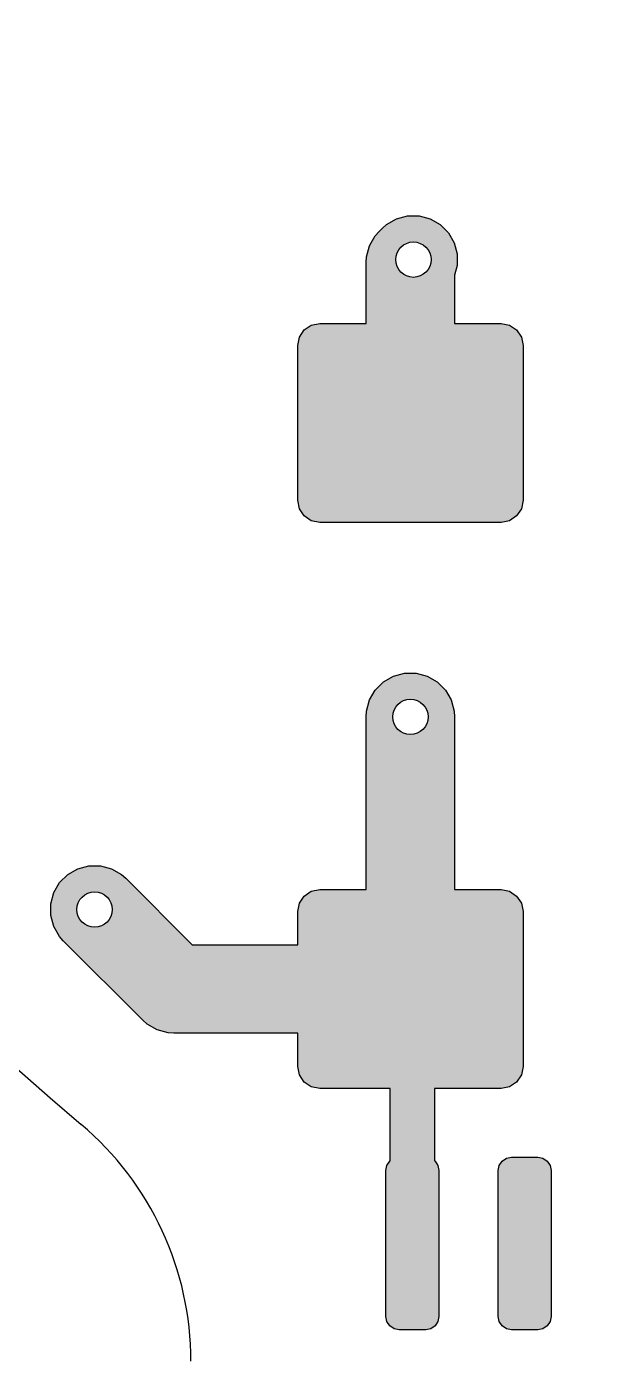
# Model space of a CAD drawing. Header units: millimetres. Extents: x -3894 to -3474, y -291 to 6.
# Drawn here: x -3830.8 to -3824.35, y -114.52 to -99.43 of the extents above; entities that cross this region are included whole.
import ezdxf

# ---------------------------------------------------------------- set-up
doc = ezdxf.new("R2010")
doc.units = ezdxf.units.MM
doc.layers.add('BLACK', color=7, linetype='Continuous')

msp = doc.modelspace()

# ---------------------------------------------------------------- hatches: boundary and pattern name
h = msp.add_hatch(color=256)
h.dxf.hatch_style = 1
h.paths.add_polyline_path([(-3825.182, -103.036), (-3825.201, -102.941), (-3825.255, -102.86), (-3825.336, -102.805), (-3825.432, -102.786), (-3825.957, -102.786), (-3825.957, -102.241), (-3825.928, -102.131), (-3825.928, -102), (-3825.961, -101.874), (-3826.027, -101.761), (-3826.119, -101.669), (-3826.232, -101.604), (-3826.358, -101.57), (-3826.489, -101.57), (-3826.615, -101.604), (-3826.728, -101.669), (-3826.777, -101.712), (-3826.811, -101.746), (-3826.854, -101.795), (-3826.9, -101.874), (-3826.919, -101.908), (-3826.953, -102.034), (-3826.957, -102.099), (-3826.957, -102.786), (-3827.482, -102.786), (-3827.578, -102.805), (-3827.659, -102.86), (-3827.713, -102.941), (-3827.732, -103.036), (-3827.732, -104.786), (-3827.713, -104.882), (-3827.659, -104.963), (-3827.578, -105.017), (-3827.482, -105.036), (-3825.432, -105.036), (-3825.336, -105.017), (-3825.255, -104.963), (-3825.201, -104.882), (-3825.182, -104.786)])
h.paths.add_polyline_path([(-3826.623, -102.066, -1), (-3826.223, -102.066, -1)], flags=16)
h.paths.add_polyline_path([(-3832.835, -102.272), (-3832.894, -102.142), (-3832.988, -102.035), (-3833.107, -101.958), (-3833.244, -101.917), (-3833.386, -101.917), (-3833.523, -101.958), (-3833.642, -102.035), (-3833.736, -102.142), (-3833.795, -102.272), (-3833.815, -102.412), (-3833.795, -102.553), (-3833.736, -102.683), (-3833.642, -102.79), (-3833.523, -102.867), (-3833.386, -102.907), (-3833.244, -102.907), (-3833.107, -102.867), (-3832.988, -102.79), (-3832.894, -102.683), (-3832.835, -102.553), (-3832.815, -102.412)])
h.paths.add_polyline_path([(-3832.815, -100.642), (-3833.815, -100.642), (-3833.815, -101.642), (-3832.815, -101.642)])
h.paths.add_polyline_path([(-3822.183, -93.126), (-3822.201, -93.035), (-3822.253, -92.958), (-3822.33, -92.906), (-3822.421, -92.888), (-3822.921, -92.888), (-3823.011, -92.906), (-3823.088, -92.958), (-3823.14, -93.035), (-3823.158, -93.126), (-3823.158, -93.601), (-3823.14, -93.692), (-3823.088, -93.769), (-3823.011, -93.82), (-3822.921, -93.838), (-3822.921, -94.126), (-3822.971, -94.176), (-3823.027, -94.288), (-3823.047, -94.411), (-3823.027, -94.535), (-3822.971, -94.646), (-3822.882, -94.735), (-3822.771, -94.792), (-3822.647, -94.811), (-3822.523, -94.792), (-3822.412, -94.735), (-3822.323, -94.646), (-3822.267, -94.535), (-3822.247, -94.411), (-3822.267, -94.288), (-3822.323, -94.176), (-3822.412, -94.088), (-3822.421, -94.083), (-3822.421, -93.838), (-3822.33, -93.82), (-3822.253, -93.769), (-3822.201, -93.692), (-3822.183, -93.601)])
h.paths.add_polyline_path([(-3822.447, -94.411, -1), (-3822.847, -94.411, -1)], flags=16)
h.paths.add_polyline_path([(-3822.183, -91.526), (-3822.201, -91.435), (-3822.253, -91.358), (-3822.33, -91.306), (-3822.421, -91.288), (-3822.521, -91.288), (-3822.521, -90.604), (-3822.41, -90.604), (-3822.319, -90.586), (-3822.242, -90.535), (-3822.19, -90.458), (-3822.172, -90.367), (-3822.172, -89.767), (-3822.19, -89.676), (-3822.242, -89.599), (-3822.319, -89.547), (-3822.41, -89.529), (-3822.885, -89.529), (-3822.975, -89.547), (-3823.052, -89.599), (-3823.104, -89.676), (-3823.122, -89.767), (-3823.122, -89.917), (-3824.713, -89.917), (-3825.079, -89.551), (-3825.079, -89.323), (-3825.067, -89.323), (-3825.004, -89.311), (-3824.952, -89.276), (-3824.916, -89.223), (-3824.904, -89.161), (-3824.904, -87.926), (-3824.916, -87.864), (-3824.952, -87.811), (-3825.004, -87.776), (-3825.067, -87.763), (-3825.079, -87.763), (-3825.079, -87.691), (-3824.975, -87.674), (-3824.864, -87.617), (-3824.775, -87.529), (-3824.718, -87.417), (-3824.699, -87.294), (-3824.718, -87.17), (-3824.775, -87.059), (-3824.864, -86.97), (-3824.975, -86.913), (-3825.099, -86.894), (-3825.222, -86.913), (-3825.334, -86.97), (-3825.422, -87.059), (-3825.479, -87.17), (-3825.499, -87.294), (-3825.479, -87.417), (-3825.422, -87.529), (-3825.379, -87.572), (-3825.379, -87.763), (-3825.392, -87.763), (-3825.454, -87.776), (-3825.506, -87.811), (-3825.542, -87.864), (-3825.554, -87.926), (-3825.554, -89.161), (-3825.542, -89.223), (-3825.506, -89.276), (-3825.454, -89.311), (-3825.392, -89.323), (-3825.379, -89.323), (-3825.379, -89.613), (-3825.376, -89.643), (-3825.369, -89.659), (-3825.354, -89.697), (-3825.335, -89.719), (-3824.882, -90.173), (-3824.859, -90.192), (-3824.833, -90.202), (-3824.805, -90.214), (-3824.776, -90.217), (-3823.122, -90.217), (-3823.122, -90.367), (-3823.104, -90.458), (-3823.052, -90.535), (-3822.975, -90.586), (-3822.885, -90.604), (-3822.821, -90.604), (-3822.821, -91.288), (-3822.921, -91.288), (-3823.011, -91.306), (-3823.088, -91.358), (-3823.14, -91.435), (-3823.158, -91.526), (-3823.158, -92.001), (-3823.14, -92.092), (-3823.088, -92.169), (-3823.011, -92.22), (-3822.921, -92.238), (-3822.421, -92.238), (-3822.33, -92.22), (-3822.253, -92.169), (-3822.201, -92.092), (-3822.183, -92.001)])
h.paths.add_polyline_path([(-3825.299, -87.294, -1), (-3824.899, -87.294, -1)], flags=16)
h.paths.add_polyline_path([(-3823.954, -90.626), (-3823.966, -90.564), (-3824.002, -90.511), (-3824.054, -90.476), (-3824.117, -90.463), (-3824.442, -90.463), (-3824.504, -90.476), (-3824.556, -90.511), (-3824.592, -90.564), (-3824.604, -90.626), (-3824.604, -91.861), (-3824.592, -91.923), (-3824.556, -91.976), (-3824.504, -92.011), (-3824.442, -92.023), (-3824.429, -92.023), (-3824.429, -92.257), (-3824.533, -92.31), (-3824.622, -92.398), (-3824.678, -92.51), (-3824.698, -92.633), (-3824.678, -92.757), (-3824.622, -92.868), (-3824.533, -92.957), (-3824.422, -93.014), (-3824.298, -93.033), (-3824.174, -93.014), (-3824.063, -92.957), (-3823.974, -92.868), (-3823.918, -92.757), (-3823.898, -92.633), (-3823.918, -92.51), (-3823.974, -92.398), (-3824.063, -92.31), (-3824.129, -92.276), (-3824.129, -92.023), (-3824.117, -92.023), (-3824.054, -92.011), (-3824.002, -91.976), (-3823.966, -91.923), (-3823.954, -91.861)])
h.paths.add_polyline_path([(-3824.098, -92.633, -1), (-3824.498, -92.633, -1)], flags=16)
h.paths.add_polyline_path([(-3822.172, -88.042), (-3822.19, -87.951), (-3822.242, -87.874), (-3822.319, -87.822), (-3822.41, -87.804), (-3822.885, -87.804), (-3822.975, -87.822), (-3823.052, -87.874), (-3823.104, -87.951), (-3823.122, -88.042), (-3823.122, -88.192), (-3823.954, -88.192), (-3823.954, -87.926), (-3823.966, -87.864), (-3824.002, -87.811), (-3824.054, -87.776), (-3824.117, -87.763), (-3824.442, -87.763), (-3824.504, -87.776), (-3824.556, -87.811), (-3824.592, -87.864), (-3824.604, -87.926), (-3824.604, -89.161), (-3824.592, -89.223), (-3824.556, -89.276), (-3824.504, -89.311), (-3824.442, -89.323), (-3824.117, -89.323), (-3824.054, -89.311), (-3824.002, -89.276), (-3823.966, -89.223), (-3823.954, -89.161), (-3823.954, -88.492), (-3823.122, -88.492), (-3823.122, -88.642), (-3823.104, -88.733), (-3823.052, -88.81), (-3822.975, -88.861), (-3822.885, -88.879), (-3822.41, -88.879), (-3822.336, -88.865), (-3820.996, -90.206), (-3820.996, -91.288), (-3821.096, -91.288), (-3821.186, -91.306), (-3821.263, -91.358), (-3821.315, -91.435), (-3821.333, -91.526), (-3821.333, -92.001), (-3821.315, -92.092), (-3821.263, -92.169), (-3821.186, -92.22), (-3821.096, -92.238), (-3821.096, -92.888), (-3821.186, -92.906), (-3821.263, -92.958), (-3821.315, -93.035), (-3821.333, -93.126), (-3821.333, -93.601), (-3821.315, -93.692), (-3821.263, -93.769), (-3821.186, -93.82), (-3821.096, -93.838), (-3820.596, -93.838), (-3820.505, -93.82), (-3820.428, -93.769), (-3820.376, -93.692), (-3820.358, -93.601), (-3820.358, -93.126), (-3820.376, -93.035), (-3820.428, -92.958), (-3820.505, -92.906), (-3820.596, -92.888), (-3820.596, -92.238), (-3820.505, -92.22), (-3820.428, -92.169), (-3820.376, -92.092), (-3820.358, -92.001), (-3820.358, -91.526), (-3820.376, -91.435), (-3820.428, -91.358), (-3820.505, -91.306), (-3820.596, -91.288), (-3820.696, -91.288), (-3820.696, -90.143), (-3820.698, -90.114), (-3820.721, -90.06), (-3820.739, -90.037), (-3822.172, -88.605)])
h.paths.add_polyline_path([(-3825.854, -90.626), (-3825.866, -90.564), (-3825.902, -90.511), (-3825.954, -90.476), (-3826.017, -90.463), (-3826.029, -90.463), (-3826.029, -89.323), (-3826.017, -89.323), (-3825.954, -89.311), (-3825.902, -89.276), (-3825.866, -89.223), (-3825.854, -89.161), (-3825.854, -87.926), (-3825.866, -87.864), (-3825.902, -87.811), (-3825.954, -87.776), (-3826.017, -87.763), (-3826.029, -87.763), (-3826.029, -87.076), (-3825.387, -86.433), (-3823.285, -86.433), (-3823.285, -86.521), (-3823.267, -86.612), (-3823.215, -86.689), (-3823.138, -86.74), (-3823.048, -86.758), (-3822.548, -86.758), (-3822.457, -86.74), (-3822.38, -86.689), (-3822.328, -86.612), (-3822.31, -86.521), (-3822.31, -86.046), (-3822.328, -85.955), (-3822.38, -85.878), (-3822.457, -85.826), (-3822.548, -85.808), (-3823.048, -85.808), (-3823.138, -85.826), (-3823.215, -85.878), (-3823.267, -85.955), (-3823.285, -86.046), (-3823.285, -86.133), (-3825.449, -86.133), (-3825.478, -86.136), (-3825.494, -86.143), (-3825.532, -86.159), (-3825.555, -86.177), (-3826.285, -86.907), (-3826.304, -86.93), (-3826.326, -86.984), (-3826.329, -87.013), (-3826.329, -87.763), (-3826.342, -87.763), (-3826.404, -87.776), (-3826.456, -87.811), (-3826.492, -87.864), (-3826.504, -87.926), (-3826.504, -89.161), (-3826.492, -89.223), (-3826.456, -89.276), (-3826.404, -89.311), (-3826.342, -89.323), (-3826.329, -89.323), (-3826.329, -90.463), (-3826.342, -90.463), (-3826.404, -90.476), (-3826.456, -90.511), (-3826.492, -90.564), (-3826.504, -90.626), (-3826.504, -91.861), (-3826.492, -91.923), (-3826.456, -91.976), (-3826.404, -92.011), (-3826.342, -92.023), (-3826.017, -92.023), (-3825.954, -92.011), (-3825.902, -91.976), (-3825.866, -91.923), (-3825.854, -91.861)])
h.paths.add_polyline_path([(-3821.049, -87.64), (-3821.105, -87.528), (-3821.194, -87.44), (-3821.305, -87.383), (-3821.429, -87.363), (-3821.553, -87.383), (-3821.664, -87.44), (-3821.753, -87.528), (-3821.809, -87.64), (-3821.829, -87.763), (-3821.809, -87.887), (-3821.753, -87.998), (-3821.664, -88.087), (-3821.553, -88.144), (-3821.429, -88.163), (-3821.305, -88.144), (-3821.194, -88.087), (-3821.105, -87.998), (-3821.049, -87.887), (-3821.029, -87.763)])
h.paths.add_polyline_path([(-3821.229, -87.763, -1), (-3821.629, -87.763, -1)], flags=16)
h = msp.add_hatch(color=256)
h.dxf.hatch_style = 1
h.paths.add_polyline_path([(-3825.182, -109.436), (-3825.201, -109.341), (-3825.255, -109.26), (-3825.336, -109.205), (-3825.432, -109.186), (-3825.957, -109.186), (-3825.957, -107.235), (-3825.961, -107.17), (-3825.995, -107.044), (-3826.06, -106.931), (-3826.153, -106.839), (-3826.266, -106.773), (-3826.392, -106.74), (-3826.522, -106.74), (-3826.648, -106.773), (-3826.761, -106.839), (-3826.854, -106.931), (-3826.919, -107.044), (-3826.953, -107.17), (-3826.957, -107.235), (-3826.957, -109.186), (-3827.482, -109.186), (-3827.578, -109.205), (-3827.659, -109.26), (-3827.713, -109.341), (-3827.732, -109.436), (-3827.732, -109.811), (-3828.924, -109.811), (-3829.675, -109.06), (-3829.725, -109.017), (-3829.838, -108.951), (-3829.964, -108.918), (-3830.094, -108.918), (-3830.22, -108.951), (-3830.333, -109.017), (-3830.426, -109.109), (-3830.491, -109.222), (-3830.525, -109.348), (-3830.525, -109.479), (-3830.491, -109.605), (-3830.426, -109.718), (-3830.383, -109.767), (-3829.485, -110.665), (-3829.435, -110.708), (-3829.322, -110.773), (-3829.196, -110.807), (-3829.131, -110.811), (-3827.732, -110.811), (-3827.732, -111.186), (-3827.713, -111.282), (-3827.659, -111.363), (-3827.578, -111.417), (-3827.482, -111.436), (-3826.684, -111.436), (-3826.684, -112.253), (-3826.69, -112.257), (-3826.723, -112.306), (-3826.734, -112.363), (-3826.734, -114.013), (-3826.723, -114.071), (-3826.69, -114.119), (-3826.641, -114.152), (-3826.584, -114.163), (-3826.284, -114.163), (-3826.227, -114.152), (-3826.178, -114.119), (-3826.145, -114.071), (-3826.134, -114.013), (-3826.134, -112.363), (-3826.145, -112.306), (-3826.178, -112.257), (-3826.184, -112.253), (-3826.184, -111.436), (-3825.432, -111.436), (-3825.336, -111.417), (-3825.255, -111.363), (-3825.201, -111.282), (-3825.182, -111.186)])
h.paths.add_polyline_path([(-3826.657, -107.235, -1), (-3826.257, -107.235, -1)], flags=16)
h.paths.add_polyline_path([(-3830.229, -109.413, -1), (-3829.829, -109.413, -1)], flags=16)
h.paths.add_polyline_path([(-3824.864, -112.363), (-3824.875, -112.306), (-3824.908, -112.257), (-3824.957, -112.225), (-3825.014, -112.213), (-3825.314, -112.213), (-3825.371, -112.225), (-3825.42, -112.257), (-3825.453, -112.306), (-3825.464, -112.363), (-3825.464, -114.013), (-3825.453, -114.071), (-3825.42, -114.119), (-3825.371, -114.152), (-3825.314, -114.163), (-3825.014, -114.163), (-3824.957, -114.152), (-3824.908, -114.119), (-3824.875, -114.071), (-3824.864, -114.013)])
h.paths.add_polyline_path([(-3823.594, -112.363), (-3823.605, -112.306), (-3823.638, -112.257), (-3823.687, -112.225), (-3823.744, -112.213), (-3824.044, -112.213), (-3824.101, -112.225), (-3824.15, -112.257), (-3824.183, -112.306), (-3824.194, -112.363), (-3824.194, -114.013), (-3824.183, -114.071), (-3824.15, -114.119), (-3824.101, -114.152), (-3824.044, -114.163), (-3823.744, -114.163), (-3823.687, -114.152), (-3823.638, -114.119), (-3823.605, -114.071), (-3823.594, -114.013)])
h.paths.add_polyline_path([(-3822.324, -112.363), (-3822.335, -112.306), (-3822.368, -112.257), (-3822.417, -112.225), (-3822.474, -112.213), (-3822.774, -112.213), (-3822.831, -112.225), (-3822.88, -112.257), (-3822.913, -112.306), (-3822.924, -112.363), (-3822.924, -114.013), (-3822.913, -114.071), (-3822.88, -114.119), (-3822.831, -114.152), (-3822.774, -114.163), (-3822.474, -114.163), (-3822.417, -114.152), (-3822.368, -114.119), (-3822.335, -114.071), (-3822.324, -114.013)])
h.paths.add_polyline_path([(-3819.129, -116.663), (-3819.148, -116.568), (-3819.202, -116.487), (-3819.283, -116.432), (-3819.379, -116.413), (-3820.679, -116.413), (-3820.775, -116.432), (-3820.856, -116.487), (-3820.91, -116.568), (-3820.929, -116.663), (-3820.929, -117.888), (-3822.324, -117.888), (-3822.324, -117.313), (-3822.335, -117.256), (-3822.368, -117.207), (-3822.417, -117.175), (-3822.474, -117.163), (-3822.774, -117.163), (-3822.831, -117.175), (-3822.88, -117.207), (-3822.913, -117.256), (-3822.924, -117.313), (-3822.924, -118.963), (-3822.913, -119.021), (-3822.88, -119.069), (-3822.831, -119.102), (-3822.774, -119.113), (-3822.474, -119.113), (-3822.417, -119.102), (-3822.368, -119.069), (-3822.335, -119.021), (-3822.324, -118.963), (-3822.324, -118.388), (-3820.929, -118.388), (-3820.929, -118.663), (-3820.91, -118.759), (-3820.856, -118.84), (-3820.775, -118.894), (-3820.679, -118.913), (-3820.279, -118.913), (-3820.279, -119.105), (-3820.353, -119.178), (-3820.409, -119.29), (-3820.429, -119.413), (-3820.409, -119.537), (-3820.353, -119.648), (-3820.264, -119.737), (-3820.153, -119.794), (-3820.029, -119.813), (-3819.905, -119.794), (-3819.794, -119.737), (-3819.705, -119.648), (-3819.649, -119.537), (-3819.629, -119.413), (-3819.649, -119.29), (-3819.705, -119.178), (-3819.779, -119.105), (-3819.779, -118.913), (-3819.379, -118.913), (-3819.283, -118.894), (-3819.202, -118.84), (-3819.148, -118.759), (-3819.129, -118.663)])
h.paths.add_polyline_path([(-3819.829, -119.413, -1), (-3820.229, -119.413, -1)], flags=16)

# ---------------------------------------------------------------- linework, layer by layer
at = {"layer": 'BLACK', "linetype": 'Continuous'}
for p, q in [((-3826.777, -101.712), (-3826.728, -101.669)), ((-3826.777, -101.712), (-3826.728, -101.669)), ((-3826.728, -101.669), (-3826.615, -101.604)), ((-3826.728, -101.669), (-3826.615, -101.604)), ((-3826.615, -101.604), (-3826.489, -101.57)), ((-3826.615, -101.604), (-3826.489, -101.57)), ((-3826.489, -101.57), (-3826.358, -101.57)), ((-3826.489, -101.57), (-3826.358, -101.57)), ((-3826.358, -101.57), (-3826.232, -101.604)), ((-3826.358, -101.57), (-3826.232, -101.604)), ((-3826.232, -101.604), (-3826.119, -101.669)), ((-3826.232, -101.604), (-3826.119, -101.669)), ((-3826.119, -101.669), (-3826.027, -101.761)), ((-3826.119, -101.669), (-3826.027, -101.761)), ((-3826.9, -101.874), (-3826.854, -101.795)), ((-3826.9, -101.874), (-3826.854, -101.795)), ((-3826.854, -101.795), (-3826.811, -101.746)), ((-3826.854, -101.795), (-3826.811, -101.746)), ((-3826.854, -101.795), (-3826.854, -101.795)), ((-3826.854, -101.795), (-3826.854, -101.795)), ((-3826.811, -101.746), (-3826.777, -101.712)), ((-3826.811, -101.746), (-3826.777, -101.712)), ((-3826.027, -101.761), (-3825.961, -101.874)), ((-3826.027, -101.761), (-3825.961, -101.874)), ((-3826.953, -102.034), (-3826.919, -101.908)), ((-3826.953, -102.034), (-3826.919, -101.908)), ((-3826.919, -101.908), (-3826.9, -101.874)), ((-3826.919, -101.908), (-3826.9, -101.874)), ((-3825.961, -101.874), (-3825.928, -102)), ((-3825.961, -101.874), (-3825.928, -102)), ((-3826.957, -102.099), (-3826.953, -102.034)), ((-3826.957, -102.099), (-3826.953, -102.034)), ((-3826.957, -102.786), (-3826.957, -102.099)), ((-3826.957, -102.786), (-3826.957, -102.099)), ((-3826.953, -102.034), (-3826.953, -102.034)), ((-3826.953, -102.034), (-3826.953, -102.034)), ((-3825.928, -102.131), (-3825.957, -102.241)), ((-3825.928, -102.131), (-3825.957, -102.241)), ((-3825.928, -102), (-3825.928, -102.131)), ((-3825.928, -102), (-3825.928, -102.131)), ((-3825.957, -102.241), (-3825.957, -102.786)), ((-3825.957, -102.241), (-3825.957, -102.786)), ((-3827.713, -102.941), (-3827.659, -102.86)), ((-3827.713, -102.941), (-3827.659, -102.86)), ((-3827.659, -102.86), (-3827.578, -102.805)), ((-3827.659, -102.86), (-3827.578, -102.805)), ((-3827.578, -102.805), (-3827.482, -102.786)), ((-3827.578, -102.805), (-3827.482, -102.786)), ((-3827.482, -102.786), (-3826.957, -102.786)), ((-3827.482, -102.786), (-3826.957, -102.786)), ((-3825.957, -102.786), (-3825.432, -102.786)), ((-3825.957, -102.786), (-3825.432, -102.786)), ((-3825.432, -102.786), (-3825.336, -102.805)), ((-3825.432, -102.786), (-3825.336, -102.805)), ((-3825.336, -102.805), (-3825.255, -102.86)), ((-3825.336, -102.805), (-3825.255, -102.86)), ((-3825.255, -102.86), (-3825.201, -102.941)), ((-3825.255, -102.86), (-3825.201, -102.941)), ((-3827.732, -103.036), (-3827.713, -102.941)), ((-3827.732, -103.036), (-3827.713, -102.941)), ((-3827.732, -104.786), (-3827.732, -103.036)), ((-3827.732, -104.786), (-3827.732, -103.036)), ((-3825.201, -102.941), (-3825.182, -103.036)), ((-3825.201, -102.941), (-3825.182, -103.036)), ((-3825.182, -103.036), (-3825.182, -104.786)), ((-3825.182, -103.036), (-3825.182, -104.786)), ((-3827.713, -104.882), (-3827.732, -104.786)), ((-3827.713, -104.882), (-3827.732, -104.786)), ((-3825.182, -104.786), (-3825.201, -104.882)), ((-3825.182, -104.786), (-3825.201, -104.882)), ((-3827.659, -104.963), (-3827.713, -104.882)), ((-3827.659, -104.963), (-3827.713, -104.882)), ((-3827.578, -105.017), (-3827.659, -104.963)), ((-3827.578, -105.017), (-3827.659, -104.963)), ((-3825.255, -104.963), (-3825.336, -105.017)), ((-3825.255, -104.963), (-3825.336, -105.017)), ((-3825.201, -104.882), (-3825.255, -104.963)), ((-3825.201, -104.882), (-3825.255, -104.963)), ((-3827.482, -105.036), (-3827.578, -105.017)), ((-3827.482, -105.036), (-3827.578, -105.017)), ((-3825.432, -105.036), (-3827.482, -105.036)), ((-3825.432, -105.036), (-3827.482, -105.036)), ((-3825.336, -105.017), (-3825.432, -105.036)), ((-3825.336, -105.017), (-3825.432, -105.036)), ((-3826.761, -106.839), (-3826.648, -106.773)), ((-3826.761, -106.839), (-3826.648, -106.773)), ((-3826.648, -106.773), (-3826.522, -106.74)), ((-3826.648, -106.773), (-3826.522, -106.74)), ((-3826.522, -106.74), (-3826.392, -106.74)), ((-3826.522, -106.74), (-3826.392, -106.74)), ((-3826.392, -106.74), (-3826.266, -106.773)), ((-3826.392, -106.74), (-3826.266, -106.773)), ((-3826.266, -106.773), (-3826.153, -106.839)), ((-3826.266, -106.773), (-3826.153, -106.839)), ((-3826.919, -107.044), (-3826.854, -106.931)), ((-3826.919, -107.044), (-3826.854, -106.931)), ((-3826.854, -106.931), (-3826.761, -106.839)), ((-3826.854, -106.931), (-3826.761, -106.839)), ((-3826.153, -106.839), (-3826.06, -106.931)), ((-3826.153, -106.839), (-3826.06, -106.931)), ((-3826.06, -106.931), (-3825.995, -107.044)), ((-3826.06, -106.931), (-3825.995, -107.044)), ((-3826.953, -107.17), (-3826.919, -107.044)), ((-3826.953, -107.17), (-3826.919, -107.044)), ((-3825.995, -107.044), (-3825.961, -107.17)), ((-3825.995, -107.044), (-3825.961, -107.17)), ((-3826.957, -107.235), (-3826.953, -107.17)), ((-3826.957, -107.235), (-3826.953, -107.17)), ((-3826.957, -109.186), (-3826.957, -107.235)), ((-3826.957, -109.186), (-3826.957, -107.235)), ((-3825.961, -107.17), (-3825.957, -107.235)), ((-3825.961, -107.17), (-3825.957, -107.235)), ((-3825.957, -107.235), (-3825.957, -109.186)), ((-3825.957, -107.235), (-3825.957, -109.186)), ((-3830.22, -108.951), (-3830.094, -108.918)), ((-3830.22, -108.951), (-3830.094, -108.918)), ((-3830.094, -108.918), (-3829.964, -108.918)), ((-3830.094, -108.918), (-3829.964, -108.918)), ((-3829.964, -108.918), (-3829.838, -108.951)), ((-3829.964, -108.918), (-3829.838, -108.951)), ((-3830.426, -109.109), (-3830.333, -109.017)), ((-3830.426, -109.109), (-3830.333, -109.017)), ((-3830.333, -109.017), (-3830.22, -108.951)), ((-3830.333, -109.017), (-3830.22, -108.951)), ((-3829.838, -108.951), (-3829.725, -109.017)), ((-3829.838, -108.951), (-3829.725, -109.017)), ((-3829.725, -109.017), (-3829.675, -109.06)), ((-3829.725, -109.017), (-3829.675, -109.06)), ((-3829.675, -109.06), (-3828.924, -109.811)), ((-3829.675, -109.06), (-3828.924, -109.811)), ((-3830.525, -109.348), (-3830.491, -109.222)), ((-3830.525, -109.348), (-3830.491, -109.222)), ((-3830.491, -109.222), (-3830.426, -109.109)), ((-3830.491, -109.222), (-3830.426, -109.109)), ((-3827.659, -109.26), (-3827.578, -109.205)), ((-3827.659, -109.26), (-3827.578, -109.205)), ((-3827.578, -109.205), (-3827.482, -109.186)), ((-3827.578, -109.205), (-3827.482, -109.186)), ((-3827.482, -109.186), (-3826.957, -109.186)), ((-3827.482, -109.186), (-3826.957, -109.186)), ((-3825.957, -109.186), (-3825.432, -109.186)), ((-3825.957, -109.186), (-3825.432, -109.186)), ((-3825.432, -109.186), (-3825.336, -109.205)), ((-3825.432, -109.186), (-3825.336, -109.205)), ((-3825.336, -109.205), (-3825.255, -109.26)), ((-3825.336, -109.205), (-3825.255, -109.26)), ((-3830.525, -109.479), (-3830.525, -109.348)), ((-3830.525, -109.479), (-3830.525, -109.348)), ((-3827.732, -109.436), (-3827.713, -109.341)), ((-3827.732, -109.436), (-3827.713, -109.341)), ((-3827.713, -109.341), (-3827.659, -109.26)), ((-3827.713, -109.341), (-3827.659, -109.26)), ((-3825.255, -109.26), (-3825.201, -109.341)), ((-3825.255, -109.26), (-3825.201, -109.341)), ((-3825.201, -109.341), (-3825.182, -109.436)), ((-3825.201, -109.341), (-3825.182, -109.436)), ((-3830.491, -109.605), (-3830.525, -109.479)), ((-3830.491, -109.605), (-3830.525, -109.479)), ((-3827.732, -109.811), (-3827.732, -109.436)), ((-3827.732, -109.811), (-3827.732, -109.436)), ((-3825.182, -109.436), (-3825.182, -111.186)), ((-3825.182, -109.436), (-3825.182, -111.186)), ((-3830.426, -109.718), (-3830.491, -109.605)), ((-3830.426, -109.718), (-3830.491, -109.605)), ((-3830.383, -109.767), (-3830.426, -109.718)), ((-3830.383, -109.767), (-3830.426, -109.718)), ((-3829.485, -110.665), (-3830.383, -109.767)), ((-3829.485, -110.665), (-3830.383, -109.767)), ((-3828.924, -109.811), (-3827.732, -109.811)), ((-3828.924, -109.811), (-3827.732, -109.811)), ((-3829.435, -110.708), (-3829.485, -110.665)), ((-3829.435, -110.708), (-3829.485, -110.665)), ((-3829.322, -110.773), (-3829.435, -110.708)), ((-3829.435, -110.708), (-3829.435, -110.708)), ((-3829.322, -110.773), (-3829.435, -110.708)), ((-3829.435, -110.708), (-3829.435, -110.708)), ((-3829.196, -110.807), (-3829.322, -110.773)), ((-3829.196, -110.807), (-3829.322, -110.773)), ((-3829.131, -110.811), (-3829.196, -110.807)), ((-3829.196, -110.807), (-3829.196, -110.807)), ((-3829.131, -110.811), (-3829.196, -110.807)), ((-3829.196, -110.807), (-3829.196, -110.807)), ((-3827.732, -110.811), (-3829.131, -110.811)), ((-3827.732, -110.811), (-3829.131, -110.811)), ((-3827.732, -111.186), (-3827.732, -110.811)), ((-3827.732, -111.186), (-3827.732, -110.811)), ((-3827.713, -111.282), (-3827.732, -111.186)), ((-3827.713, -111.282), (-3827.732, -111.186)), ((-3825.182, -111.186), (-3825.201, -111.282)), ((-3825.182, -111.186), (-3825.201, -111.282)), ((-3827.659, -111.363), (-3827.713, -111.282)), ((-3827.659, -111.363), (-3827.713, -111.282)), ((-3825.201, -111.282), (-3825.255, -111.363)), ((-3825.201, -111.282), (-3825.255, -111.363)), ((-3827.578, -111.417), (-3827.659, -111.363)), ((-3827.578, -111.417), (-3827.659, -111.363)), ((-3827.482, -111.436), (-3827.578, -111.417)), ((-3827.482, -111.436), (-3827.578, -111.417)), ((-3826.684, -111.436), (-3827.482, -111.436)), ((-3826.684, -111.436), (-3827.482, -111.436)), ((-3826.684, -112.253), (-3826.684, -111.436)), ((-3826.684, -112.253), (-3826.684, -111.436)), ((-3825.432, -111.436), (-3826.184, -111.436)), ((-3826.184, -111.436), (-3826.184, -112.253)), ((-3825.432, -111.436), (-3826.184, -111.436)), ((-3826.184, -111.436), (-3826.184, -112.253)), ((-3825.336, -111.417), (-3825.432, -111.436)), ((-3825.336, -111.417), (-3825.432, -111.436)), ((-3825.255, -111.363), (-3825.336, -111.417)), ((-3825.255, -111.363), (-3825.336, -111.417)), ((-3825.42, -112.257), (-3825.371, -112.225)), ((-3825.42, -112.257), (-3825.371, -112.225)), ((-3825.371, -112.225), (-3825.314, -112.213)), ((-3825.371, -112.225), (-3825.314, -112.213)), ((-3825.314, -112.213), (-3825.014, -112.213)), ((-3825.314, -112.213), (-3825.014, -112.213)), ((-3825.014, -112.213), (-3824.957, -112.225)), ((-3825.014, -112.213), (-3824.957, -112.225)), ((-3824.957, -112.225), (-3824.908, -112.257)), ((-3824.957, -112.225), (-3824.908, -112.257)), ((-3826.734, -112.363), (-3826.723, -112.306)), ((-3826.734, -112.363), (-3826.723, -112.306)), ((-3826.734, -114.013), (-3826.734, -112.363)), ((-3826.734, -114.013), (-3826.734, -112.363)), ((-3826.723, -112.306), (-3826.69, -112.257)), ((-3826.723, -112.306), (-3826.69, -112.257)), ((-3826.69, -112.257), (-3826.684, -112.253)), ((-3826.69, -112.257), (-3826.684, -112.253)), ((-3826.184, -112.253), (-3826.178, -112.257)), ((-3826.184, -112.253), (-3826.178, -112.257)), ((-3826.178, -112.257), (-3826.145, -112.306)), ((-3826.178, -112.257), (-3826.145, -112.306)), ((-3826.145, -112.306), (-3826.134, -112.363)), ((-3826.145, -112.306), (-3826.134, -112.363)), ((-3826.134, -112.363), (-3826.134, -114.013)), ((-3826.134, -112.363), (-3826.134, -114.013)), ((-3825.464, -112.363), (-3825.453, -112.306)), ((-3825.464, -112.363), (-3825.453, -112.306)), ((-3825.464, -114.013), (-3825.464, -112.363)), ((-3825.464, -114.013), (-3825.464, -112.363)), ((-3825.453, -112.306), (-3825.42, -112.257)), ((-3825.453, -112.306), (-3825.42, -112.257)), ((-3824.908, -112.257), (-3824.875, -112.306)), ((-3824.908, -112.257), (-3824.875, -112.306)), ((-3824.875, -112.306), (-3824.864, -112.363)), ((-3824.875, -112.306), (-3824.864, -112.363)), ((-3824.864, -112.363), (-3824.864, -114.013)), ((-3824.864, -112.363), (-3824.864, -114.013)), ((-3826.723, -114.071), (-3826.734, -114.013)), ((-3826.723, -114.071), (-3826.734, -114.013)), ((-3826.134, -114.013), (-3826.145, -114.071)), ((-3826.134, -114.013), (-3826.145, -114.071)), ((-3825.453, -114.071), (-3825.464, -114.013)), ((-3825.453, -114.071), (-3825.464, -114.013)), ((-3824.864, -114.013), (-3824.875, -114.071)), ((-3824.864, -114.013), (-3824.875, -114.071)), ((-3826.69, -114.119), (-3826.723, -114.071)), ((-3826.69, -114.119), (-3826.723, -114.071)), ((-3826.641, -114.152), (-3826.69, -114.119)), ((-3826.641, -114.152), (-3826.69, -114.119)), ((-3826.584, -114.163), (-3826.641, -114.152)), ((-3826.584, -114.163), (-3826.641, -114.152)), ((-3826.284, -114.163), (-3826.584, -114.163)), ((-3826.284, -114.163), (-3826.584, -114.163)), ((-3826.227, -114.152), (-3826.284, -114.163)), ((-3826.227, -114.152), (-3826.284, -114.163)), ((-3826.178, -114.119), (-3826.227, -114.152)), ((-3826.178, -114.119), (-3826.227, -114.152)), ((-3826.145, -114.071), (-3826.178, -114.119)), ((-3826.145, -114.071), (-3826.178, -114.119)), ((-3825.42, -114.119), (-3825.453, -114.071)), ((-3825.42, -114.119), (-3825.453, -114.071)), ((-3825.371, -114.152), (-3825.42, -114.119)), ((-3825.371, -114.152), (-3825.42, -114.119)), ((-3825.314, -114.163), (-3825.371, -114.152)), ((-3825.314, -114.163), (-3825.371, -114.152)), ((-3825.014, -114.163), (-3825.314, -114.163)), ((-3825.014, -114.163), (-3825.314, -114.163)), ((-3824.957, -114.152), (-3825.014, -114.163)), ((-3824.957, -114.152), (-3825.014, -114.163)), ((-3824.908, -114.119), (-3824.957, -114.152)), ((-3824.908, -114.119), (-3824.957, -114.152)), ((-3824.875, -114.071), (-3824.908, -114.119)), ((-3824.875, -114.071), (-3824.908, -114.119))]:
    msp.add_line(p, q, dxfattribs=at)
at = {"layer": 'BLACK'}
for centre in [(-3826.423, -102.066), (-3826.423, -102.066), (-3826.457, -107.235), (-3826.457, -107.235), (-3830.029, -109.413), (-3830.029, -109.413)]:
    msp.add_circle(centre, 0.2, dxfattribs=at)
for centre, radius, start, end in [((-3808.579, -86.238), 33.5, 180, 229.8446), ((-3808.579, -86.238), 33.5, 180, 229.8446), ((-3832.444, -114.518), 3.505, 359.9755, 49.7895), ((-3832.444, -114.518), 3.505, 359.9755, 49.7895)]:
    msp.add_arc(centre, radius, start, end, dxfattribs=at)

doc.saveas('drawing.dxf')
